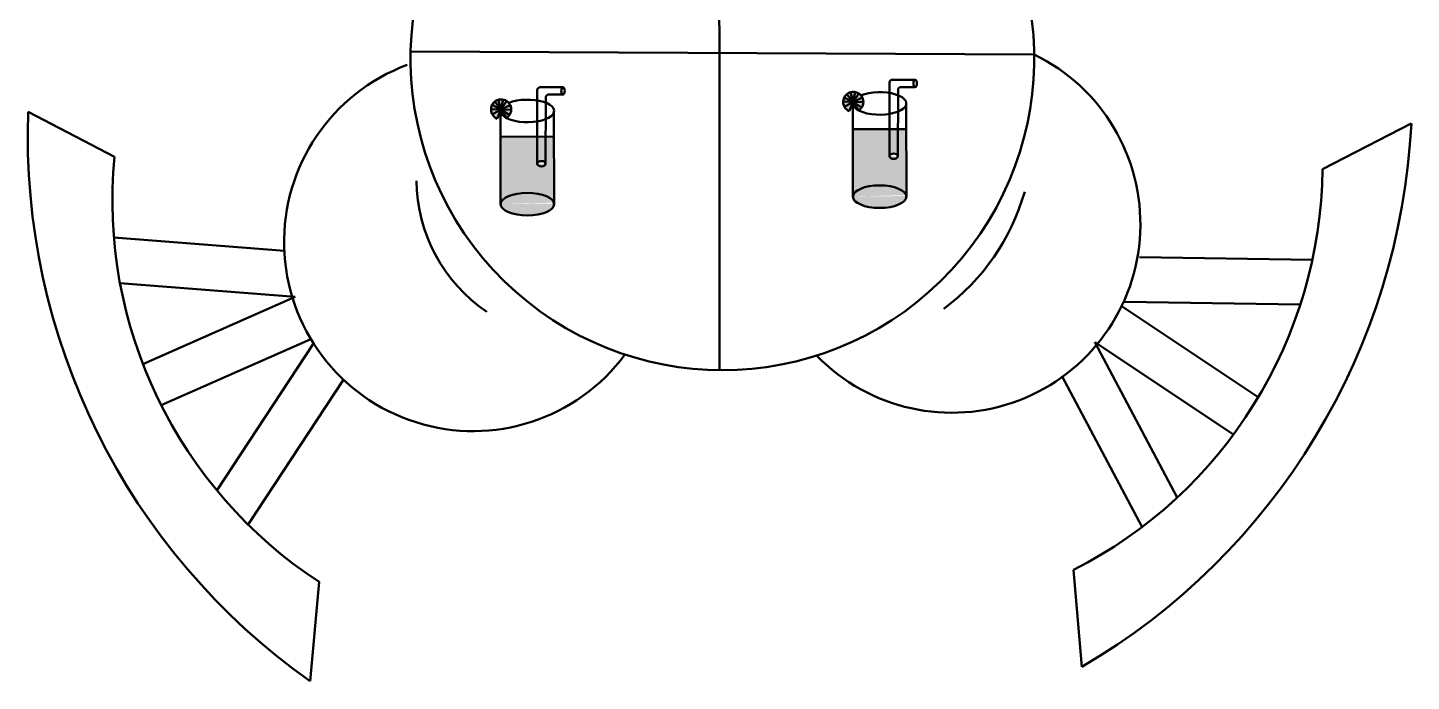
# Model space of a CAD drawing. Header units: feet. Extents: x 9 to 183943, y 42 to 62180.
# Drawn here: x 15119.2 to 15204.9, y 39996.3 to 40036.7 of the extents above; entities that cross this region are included whole.
import ezdxf

# ---------------------------------------------------------------- set-up
doc = ezdxf.new("R2010")
doc.units = ezdxf.units.FT
doc.header["$LTSCALE"] = 2.5
doc.header["$MEASUREMENT"] = 0
doc.layers.add('1', color=7, linetype='Continuous', lineweight=50)
doc.layers.add('3', color=7, linetype='Continuous', lineweight=30)

msp = doc.modelspace()

# ---------------------------------------------------------------- hatches: boundary and pattern name
at = {"layer": '3', "transparency": 33554602}
h = msp.add_hatch(color=256, dxfattribs=at)
h.dxf.hatch_style = 1
h.set_gradient(color1=(255, 255, 0), color2=(255, 255, 0), tint=1)
h.paths.add_polyline_path([(15148.516, 40031.665), (15147.978, 40031.362, 0.163769), (15148.274, 40031.094)])
h.paths.add_polyline_path([(15148.516, 40031.665), (15147.899, 40031.692, 0.138192), (15147.978, 40031.362)])
h.paths.add_polyline_path([(15148.516, 40031.665), (15147.963, 40031.945, 0.105496), (15147.899, 40031.692)])
h.paths.add_polyline_path([(15148.516, 40031.665), (15148.126, 40032.15, 0.105887), (15147.963, 40031.945)])
h.paths.add_polyline_path([(15148.516, 40031.665), (15148.351, 40032.269, 0.102688), (15148.126, 40032.15)])
h.paths.add_polyline_path([(15148.516, 40031.665), (15148.642, 40032.282, 0.117873), (15148.351, 40032.269)])
h.paths.add_polyline_path([(15148.516, 40031.665), (15149.091, 40031.931, 0.139995), (15148.866, 40032.191)])
h.paths.add_polyline_path([(15148.866, 40032.191, 0.097635), (15148.642, 40032.282), (15148.516, 40031.665)])
h.paths.add_polyline_path([(15149.149, 40031.642, 0.119687), (15149.091, 40031.931), (15148.516, 40031.665)])
h.paths.add_polyline_path([(15149.149, 40031.642), (15148.516, 40031.665), (15149.041, 40031.315, 0.140377)])
h.paths.add_polyline_path([(15148.516, 40031.665), (15148.849, 40031.133, 0.106944), (15149.041, 40031.315)])
h = msp.add_hatch(color=256, dxfattribs=at)
h.dxf.hatch_style = 1
h.set_gradient(color1=(255, 255, 0), color2=(255, 255, 0), tint=1)
h.paths.add_polyline_path([(15170.323, 40032.132), (15169.785, 40031.828, 0.163769), (15170.081, 40031.56)])
h.paths.add_polyline_path([(15170.323, 40032.132), (15169.706, 40032.158, 0.138192), (15169.785, 40031.828)])
h.paths.add_polyline_path([(15170.323, 40032.132), (15169.77, 40032.411, 0.105496), (15169.706, 40032.158)])
h.paths.add_polyline_path([(15170.323, 40032.132), (15169.933, 40032.616, 0.105887), (15169.77, 40032.411)])
h.paths.add_polyline_path([(15170.323, 40032.132), (15170.158, 40032.735, 0.102688), (15169.933, 40032.616)])
h.paths.add_polyline_path([(15170.323, 40032.132), (15170.449, 40032.748, 0.117873), (15170.158, 40032.735)])
h.paths.add_polyline_path([(15170.323, 40032.132), (15170.898, 40032.398, 0.139995), (15170.673, 40032.657)])
h.paths.add_polyline_path([(15170.673, 40032.657, 0.097635), (15170.449, 40032.748), (15170.323, 40032.132)])
h.paths.add_polyline_path([(15170.956, 40032.108, 0.119687), (15170.898, 40032.398), (15170.323, 40032.132)])
h.paths.add_polyline_path([(15170.956, 40032.108), (15170.323, 40032.132), (15170.848, 40031.781, 0.140377)])
h.paths.add_polyline_path([(15170.323, 40032.132), (15170.656, 40031.599, 0.106944), (15170.848, 40031.781)])
at = {"layer": '3'}
h = msp.add_hatch(color=256, dxfattribs=at)
h.dxf.hatch_style = 1
h.set_gradient(color1=(255, 255, 0), color2=(255, 63, 0), tint=1)
edge = h.paths.add_edge_path()
edge.add_ellipse((15171.96, 40026.268), major_axis=(1.657, 0), ratio=0.421504, start_angle=1.38526, end_angle=358.72966)
edge.add_line((15173.616, 40026.252), (15173.616, 40026.285))
edge = h.paths.add_edge_path()
edge.add_ellipse((15171.96, 40026.268), major_axis=(1.657, 0), ratio=0.421504, start_angle=1.38526, end_angle=179.99948, ccw=False)
edge.add_line((15173.615, 40026.364), (15173.606, 40030.441))
edge.add_line((15173.606, 40030.441), (15173.092, 40030.442))
edge.add_line((15173.092, 40030.442), (15173.086, 40028.735))
edge.add_ellipse((15172.83, 40028.771), major_axis=(0.257, 0), ratio=0.644737, start_angle=180, end_angle=360, ccw=False)
edge.add_ellipse((15172.83, 40028.771), major_axis=(0.257, 0), ratio=0.644737, start_angle=0, end_angle=180)
edge.add_line((15172.573, 40028.771), (15172.573, 40030.444))
edge.add_line((15172.573, 40030.444), (15170.303, 40030.452))
edge.add_line((15170.303, 40030.452), (15170.303, 40026.268))
edge = h.paths.add_edge_path(flags=17)
edge.add_ellipse((15172.83, 40028.771), major_axis=(0.257, 0), ratio=0.644737, start_angle=0, end_angle=360)
edge = h.paths.add_edge_path(flags=17)
edge.add_ellipse((15172.83, 40028.771), major_axis=(0.257, 0), ratio=0.644737, start_angle=0, end_angle=180, ccw=False)
edge.add_line((15173.086, 40028.806), (15173.092, 40030.442))
edge.add_line((15173.092, 40030.442), (15172.573, 40030.444))
edge.add_line((15172.573, 40030.444), (15172.573, 40028.806))
h = msp.add_hatch(color=256, dxfattribs=at)
h.dxf.hatch_style = 1
h.set_gradient(color1=(255, 255, 0), color2=(255, 63, 0), tint=1)
edge = h.paths.add_edge_path()
edge.add_ellipse((15150.153, 40025.802), major_axis=(1.657, 0), ratio=0.421504, start_angle=1.38526, end_angle=358.72966)
edge.add_line((15151.809, 40025.786), (15151.809, 40025.818))
edge = h.paths.add_edge_path()
edge.add_ellipse((15150.153, 40025.802), major_axis=(1.657, 0), ratio=0.421504, start_angle=1.38526, end_angle=179.99948, ccw=False)
edge.add_line((15151.808, 40025.898), (15151.799, 40029.974))
edge.add_line((15151.799, 40029.974), (15151.285, 40029.976))
edge.add_line((15151.285, 40029.976), (15151.279, 40028.269))
edge.add_ellipse((15151.023, 40028.304), major_axis=(0.257, 0), ratio=0.644737, start_angle=180, end_angle=360, ccw=False)
edge.add_ellipse((15151.023, 40028.304), major_axis=(0.257, 0), ratio=0.644737, start_angle=0, end_angle=180)
edge.add_line((15150.766, 40028.304), (15150.766, 40029.978))
edge.add_line((15150.766, 40029.978), (15148.496, 40029.986))
edge.add_line((15148.496, 40029.986), (15148.496, 40025.802))
edge = h.paths.add_edge_path(flags=17)
edge.add_ellipse((15151.023, 40028.304), major_axis=(0.257, 0), ratio=0.644737, start_angle=0, end_angle=360)
edge = h.paths.add_edge_path(flags=17)
edge.add_ellipse((15151.023, 40028.304), major_axis=(0.257, 0), ratio=0.644737, start_angle=0, end_angle=180, ccw=False)
edge.add_line((15151.279, 40028.339), (15151.285, 40029.976))
edge.add_line((15151.285, 40029.976), (15150.766, 40029.978))
edge.add_line((15150.766, 40029.978), (15150.766, 40028.34))

# ---------------------------------------------------------------- linework, layer by layer
at = {"layer": '1'}
for p, q in [((15162.041, 40034.989), (15161.984, 40048.051)), ((15142.92, 40035.245), (15181.533, 40035.066)), ((15162.041, 40034.989), (15162.055, 40015.528)), ((15150.766, 40032.868), (15150.766, 40028.304)), ((15152.358, 40033.036), (15150.937, 40033.036)), ((15172.573, 40033.334), (15172.573, 40028.771)), ((15174.164, 40033.502), (15172.744, 40033.503)), ((15173.086, 40028.771), (15173.099, 40032.886)), ((15173.268, 40033.054), (15174.151, 40033.054)), ((15148.516, 40031.665), (15148.126, 40032.15)), ((15148.516, 40031.665), (15148.35, 40032.272)), ((15148.516, 40031.665), (15148.642, 40032.282)), ((15148.516, 40031.665), (15148.865, 40032.189)), ((15151.279, 40028.304), (15151.292, 40032.419)), ((15151.461, 40032.588), (15152.344, 40032.588)), ((15170.323, 40032.132), (15169.706, 40032.158)), ((15170.323, 40032.132), (15169.77, 40032.411)), ((15170.323, 40032.132), (15169.785, 40031.828)), ((15170.323, 40032.132), (15169.933, 40032.616)), ((15170.081, 40031.56), (15170.323, 40032.132)), ((15170.323, 40032.132), (15170.157, 40032.738)), ((15170.303, 40032.031), (15170.303, 40026.268)), ((15170.323, 40032.132), (15170.449, 40032.748)), ((15170.323, 40032.132), (15170.672, 40032.655)), ((15170.323, 40032.132), (15170.894, 40032.396)), ((15170.846, 40031.782), (15170.323, 40032.132)), ((15170.323, 40032.132), (15170.952, 40032.108)), ((15170.323, 40032.132), (15170.656, 40031.599)), ((15119.235, 40031.517), (15124.576, 40028.734)), ((15148.516, 40031.665), (15147.899, 40031.692)), ((15148.516, 40031.665), (15147.963, 40031.945)), ((15148.516, 40031.665), (15147.978, 40031.362)), ((15148.274, 40031.094), (15148.516, 40031.665)), ((15148.496, 40031.565), (15148.496, 40025.802)), ((15148.516, 40031.665), (15149.087, 40031.93)), ((15149.039, 40031.316), (15148.516, 40031.665)), ((15148.516, 40031.665), (15149.145, 40031.642)), ((15148.516, 40031.665), (15148.849, 40031.133)), ((15151.795, 40031.483), (15151.809, 40025.786)), ((15173.602, 40031.949), (15173.616, 40026.252)), ((15170.303, 40030.452), (15173.602, 40030.441)), ((15204.883, 40030.799), (15199.392, 40027.964)), ((15148.496, 40029.986), (15151.795, 40029.974)), ((15184.487, 39997.155), (15183.973, 40003.156)), ((15136.703, 39996.264), (15137.254, 40002.419))]:
    msp.add_line(p, q, dxfattribs=at)
for points in [[(15135.116, 40022.907), (15124.548, 40023.735)], [(15198.755, 40022.354), (15188.042, 40022.528)], [(15124.925, 40020.917), (15135.78, 40020.067)], [(15135.78, 40020.067), (15126.349, 40015.893)], [(15195.404, 40013.852), (15186.982, 40019.471)], [(15187.126, 40019.764), (15198.008, 40019.586)], [(15127.478, 40013.351), (15136.736, 40017.449)], [(15136.906, 40017.17), (15130.923, 40008.078)], [(15185.284, 40017.26), (15193.863, 40011.536)], [(15190.385, 40007.641), (15185.284, 40017.26)], [(15132.858, 40005.964), (15138.748, 40014.914)], [(15183.242, 40015.177), (15188.208, 40005.812)]]:
    msp.add_lwpolyline(points, dxfattribs=at)
for centre, radius, start, end in [((15162.225, 40034.837), 19.31, 136.81853, 43.18147), ((15176.432, 40024.565), 11.674, 224.17733, 64.08721), ((15146.787, 40023.455), 11.702, 110.38796, 323.49598), ((15150.935, 40032.868), 0.169, 89.38723, 180), ((15172.742, 40033.334), 0.169, 89.38723, 180), ((15173.268, 40032.885), 0.169, 90, 179.8194), ((15148.524, 40031.667), 0.626, 301.28724, 246.434), ((15151.461, 40032.419), 0.169, 90, 179.8194), ((15170.331, 40032.134), 0.626, 301.28724, 246.434), ((15160.605, 40030.062), 41.396, 177.98549, 234.73166), ((15163.539, 40032.859), 41.396, 300.40095, 357.14712), ((15152.703, 40026.073), 28.252, 174.59486, 236.84983), ((15171.142, 40028.327), 28.252, 297.01032, 359.26529), ((15153.18, 40027.343), 9.901, 180.51995, 235.9343), ((15167.754, 40030.335), 13.717, 306.59796, 344.04564)]:
    msp.add_arc(centre, radius, start, end, dxfattribs=at)
for centre, major_axis, ratio in [((15152.357, 40032.811), (0, 0.224), 0.482499), ((15174.164, 40033.278), (0, 0.224), 0.482499), ((15172.83, 40028.771), (0.257, 0), 0.644737), ((15151.023, 40028.304), (0.257, 0), 0.644737), ((15171.96, 40026.268), (1.657, 0), 0.421504), ((15150.153, 40025.802), (1.657, 0), 0.421504)]:
    msp.add_ellipse(centre, major_axis=major_axis, ratio=ratio, dxfattribs=at)
for centre in [(15150.153, 40031.573), (15171.96, 40032.04)]:
    msp.add_ellipse(centre, major_axis=(1.657, 0), ratio=0.421504, start_param=2.993079, end_param=8.619951, dxfattribs=at)

doc.saveas('drawing.dxf')
